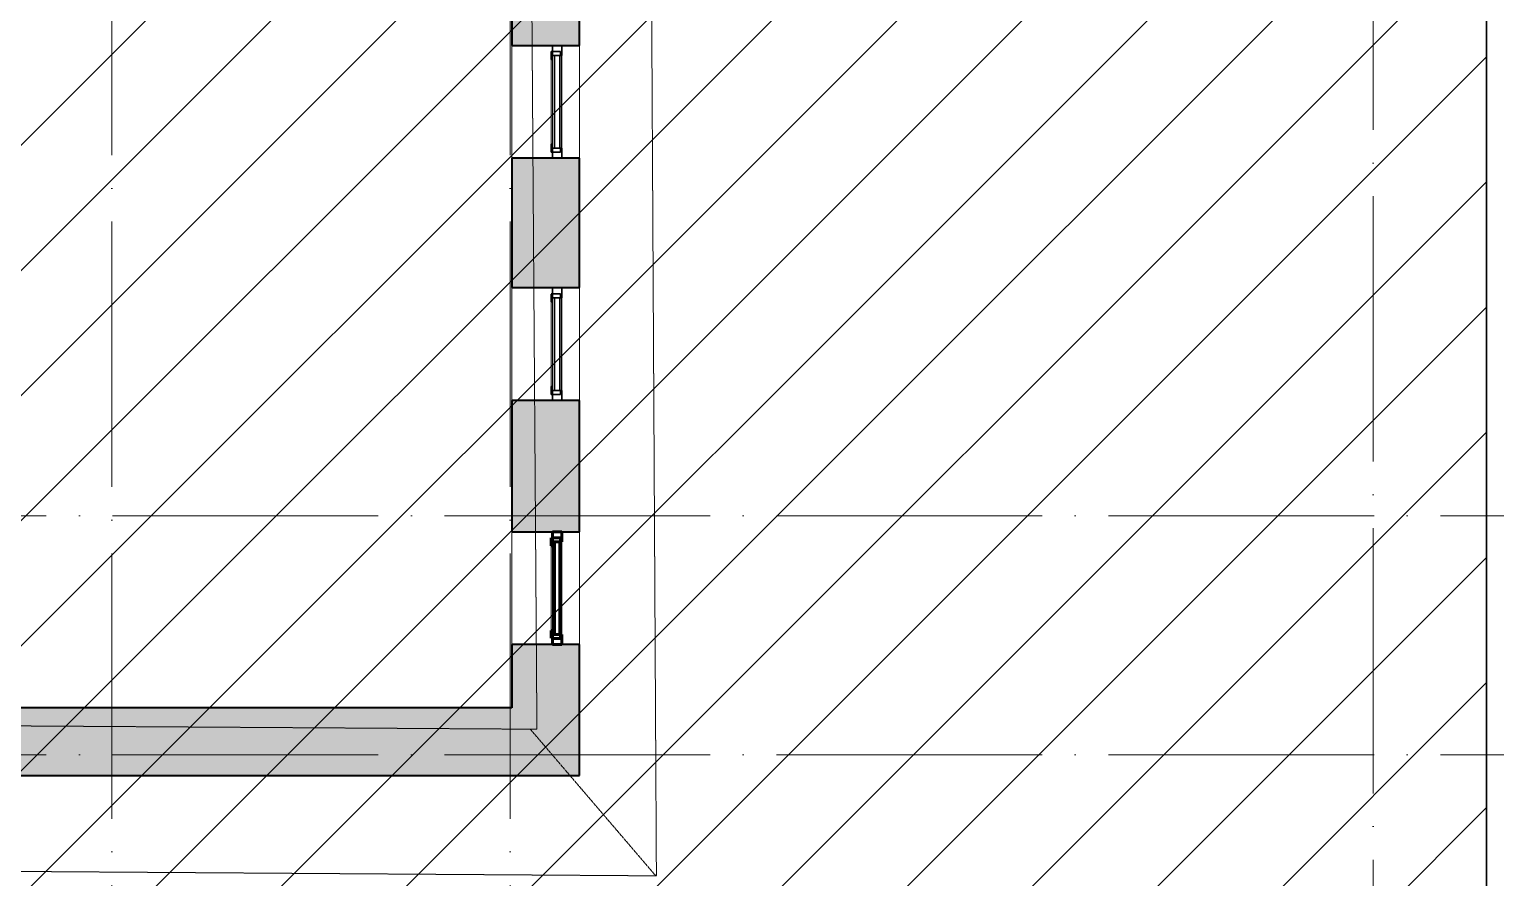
# Model space of a CAD drawing. Header units: millimetres. Extents: x 3050 to 430575, y -569542 to 36130.
# Drawn here: x 325208 to 336252, y -431241 to -424849 of the extents above; entities that cross this region are included whole.
import ezdxf

# ---------------------------------------------------------------- set-up
doc = ezdxf.new("R2010")
doc.units = ezdxf.units.MM
doc.linetypes.add('ADSK_Линия сетки', pattern=[25, 20, -2.5, 0, -2.5])
doc.linetypes.add('ADSK_Сверху', pattern=[4.5, 3, -1.5])
for name, color, linetype, lineweight in [('_ Окна', 7, 'Continuous', 30), ('Витраж', 7, 'Continuous', 18), ('Крыша', 7, 'Continuous', 18), ('Окна', 7, 'Continuous', 18), ('Оси', 7, 'Continuous', 9), ('Панели витража', 7, 'Continuous', 18), ('Перекрытие', 7, 'Continuous', 18), ('Стены наружные', 7, 'Continuous', 18)]:
    doc.layers.add(name, color=color, linetype=linetype, lineweight=lineweight)

# ---------------------------------------------------------------- blocks, each defined once
blk = doc.blocks.new('Витраж-тент со смещением вовне - 60мм 30 сдвиг-2062299-04 План 4-го этажа маркировочный')
at = {"layer": '_ Окна', "color": 253, "linetype": 'ADSK_Сверху', "true_color": 0xaaaaaa}
for p, q in [((-379, 25), (-379, -45)), ((-379, 25), (-349, 25)), ((-379, -45), (-379, 25)), ((379, 25), (349, 25)), ((379, -45), (379, 25)), ((379, -45), (379, 25)), ((-319, -45), (-379, -45)), ((-319, -35), (-319, -45)), ((319, -35), (319, -45)), ((319, -45), (379, -45))]:
    blk.add_line(p, q, dxfattribs=at)
at = {"layer": 'Окна', "color": 253, "linetype": 'ADSK_Сверху', "true_color": 0xaaaaaa}
blk.add_line((-319, -45), (319, -45), dxfattribs=at)
blk = doc.blocks.new('Прямоугольный импост - 70х20_56мм-1425354-04 План 4-го этажа маркировочный')
at = {"layer": 'Витраж', "color": 253, "linetype": 'ADSK_Сверху', "true_color": 0xaaaaaa}
for p, q in [((38947, 14815), (38877, 14815)), ((38877, 14739), (38877, 14815)), ((38947, 14739), (38947, 14815)), ((38877, 13965), (38877, 14041)), ((38947, 13965), (38947, 14041)), ((38877, 13965), (38947, 13965))]:
    blk.add_line(p, q, dxfattribs=at)
blk = doc.blocks.new('Прямоугольный импост - 70х20_56мм-1257200-04 План 4-го этажа маркировочный')
at = {"layer": 'Витраж', "color": 253, "linetype": 'ADSK_Сверху', "true_color": 0xaaaaaa}
for p, q in [((-76, 35), (0, 35)), ((0, 35), (0, -35)), ((0, -35), (-76, -35))]:
    blk.add_line(p, q, dxfattribs=at)
blk = doc.blocks.new('Прямоугольный импост - 70х20_56мм-1257201-04 План 4-го этажа маркировочный')
at = {"layer": 'Витраж', "color": 253, "linetype": 'ADSK_Сверху', "true_color": 0xaaaaaa}
for p, q in [((0, 35), (-76, 35)), ((0, -35), (0, 35)), ((-76, -35), (0, -35))]:
    blk.add_line(p, q, dxfattribs=at)
blk = doc.blocks.new('Прямоугольный импост - 70х60мм-V3-04 План 4-го этажа маркировочный')
at = {"layer": 'Витраж', "color": 253, "linetype": 'ADSK_Сверху', "true_color": 0xaaaaaa}
for p, q in [((38947, 14739), (38877, 14739)), ((38877, 14041), (38877, 14739)), ((38947, 14041), (38947, 14739)), ((38877, 14041), (38947, 14041))]:
    blk.add_line(p, q, dxfattribs=at)
blk = doc.blocks.new('Витраж-тент со смещением вовне - 60мм 30 сдвиг-V8-04 План 4-го этажа маркировочный')
at = {"layer": '_ Окна', "color": 21, "linetype": 'ADSK_Сверху', "lineweight": 60, "true_color": 0xffaaaa}
for p, q in [((-379, 25), (-379, -45)), ((-379, 25), (-349, 25)), ((-379, -45), (-379, 25)), ((379, 25), (349, 25)), ((379, -45), (379, 25)), ((379, -45), (379, 25)), ((-319, -45), (-379, -45)), ((-319, -35), (-319, -45)), ((319, -35), (319, -45)), ((319, -45), (379, -45))]:
    blk.add_line(p, q, dxfattribs=at)
at = {"layer": 'Окна', "color": 253, "linetype": 'ADSK_Сверху', "true_color": 0xaaaaaa}
blk.add_line((-319, -45), (319, -45), dxfattribs=at)
blk = doc.blocks.new('Системная панель - _AR_Стекло_40мм_привязка по центру-V169-04 План 4-го этажа маркировочный')
at = {"layer": 'Панели витража', "lineweight": 30}
for p, q in [((349, 20), (-349, 20)), ((-349, 20), (-349, -20)), ((349, -20), (349, 20)), ((-349, -20), (349, -20))]:
    blk.add_line(p, q, dxfattribs=at)
blk = doc.blocks.new('Прямоугольный импост - 70х40_56мм-V172-04 План 4-го этажа маркировочный')
at = {"layer": 'Витраж'}
for p, q in [((49728, 4878), (49728, 5576)), ((49798, 4878), (49798, 5576))]:
    blk.add_line(p, q, dxfattribs=at)
blk = doc.blocks.new('Прямоугольный импост - 70х20_56мм-V170-04 План 4-го этажа маркировочный')
at = {"layer": 'Витраж', "lineweight": 30}
for p, q in [((-76, 35), (0, 35)), ((-76, -35), (-76, 35)), ((0, 35), (0, -35)), ((0, -35), (-76, -35))]:
    blk.add_line(p, q, dxfattribs=at)
blk = doc.blocks.new('Прямоугольный импост - 70х20_56мм-V171-04 План 4-го этажа маркировочный')
at = {"layer": 'Витраж', "lineweight": 30}
for p, q in [((0, 35), (-76, 35)), ((-76, 35), (-76, -35)), ((0, -35), (0, 35)), ((-76, -35), (0, -35))]:
    blk.add_line(p, q, dxfattribs=at)
blk = doc.blocks.new('Системная панель - _AR_Стекло_40мм_привязка по центру-V173-04 План 4-го этажа маркировочный')
at = {"layer": 'Панели витража', "color": 1, "lineweight": 60, "true_color": 0xff0000}
for p, q in [((349, 20), (-349, 20)), ((-349, 20), (-349, -20)), ((349, -20), (349, 20)), ((-349, -20), (349, -20))]:
    blk.add_line(p, q, dxfattribs=at)
blk = doc.blocks.new('Прямоугольный импост - 70х40_56мм-V36-04 План 4-го этажа маркировочный')
at = {"layer": 'Витраж'}
for p, q in [((38877, 14739), (38877, 14041)), ((38947, 14739), (38947, 14041))]:
    blk.add_line(p, q, dxfattribs=at)
blk = doc.blocks.new('Прямоугольный импост - 70х20_56мм-V174-04 План 4-го этажа маркировочный')
at = {"layer": 'Витраж', "color": 1, "lineweight": 60, "true_color": 0xff0000}
for p, q in [((-76, 35), (0, 35)), ((-76, -35), (-76, 35)), ((0, 35), (0, -35)), ((0, -35), (-76, -35))]:
    blk.add_line(p, q, dxfattribs=at)
blk = doc.blocks.new('Прямоугольный импост - 70х20_56мм-V175-04 План 4-го этажа маркировочный')
at = {"layer": 'Витраж', "color": 1, "lineweight": 60, "true_color": 0xff0000}
for p, q in [((0, 35), (-76, 35)), ((-76, 35), (-76, -35)), ((0, -35), (0, 35)), ((-76, -35), (0, -35))]:
    blk.add_line(p, q, dxfattribs=at)

msp = doc.modelspace()

# ---------------------------------------------------------------- hatches: boundary and pattern name
at = {"lineweight": 13, "true_color": 0x636466}
h = msp.add_hatch(dxfattribs=at)
h.set_pattern_fill('ANSI31', color=251, scale=210)
h.set_pattern_definition([(45, (-1812091.45, -109463.3), (-471.46345, 471.46345), [])])
h.paths.add_polyline_path([(336184.02, -379783.78), (293385.25, -379662.32), (293385.25, -437206.01), (336184.02, -437327.46)])
at = {"layer": 'Стены наружные', "true_color": 0xc0c0c0}
h = msp.add_hatch(color=9, dxfattribs=at)
h.paths.add_polyline_path([(329353.01, -430471.69), (329353.01, -429485.28), (328843.01, -429485.28), (328843.01, -430471.69)])
h.paths.add_polyline_path([(329353.01, -428635.28), (329353.01, -427645.52), (328843.01, -427645.52), (328843.01, -428635.28), (329019.88, -428635.28)])
h.paths.add_polyline_path([(329048.13, -426795.52), (329353.01, -426795.52), (329353.01, -425820.27), (328843.01, -425820.27), (328843.01, -426795.52), (329019.88, -426795.52)])
h.paths.add_polyline_path([(329019.88, -424970.27), (329353.01, -424970.27), (329353.01, -423983.49), (328843.01, -423983.49), (328843.01, -424970.27), (328984.83, -424970.27)])
h.paths.add_polyline_path([(329285.38, -423133.49), (329353.01, -423133.49), (329353.01, -421579.62), (328843.01, -421579.62), (328843.01, -423133.49), (329019.88, -423133.49)])
msp.add_hatch(color=9, dxfattribs=at).paths.add_polyline_path([(324984.23, -430471.69), (328843.01, -430471.69), (328843.01, -429961.69), (321966.54, -429961.69), (321966.54, -430471.69)])

# ---------------------------------------------------------------- linework, layer by layer
at = {"color": 251, "lineweight": 30, "true_color": 0x636466}
msp.add_lwpolyline([(293385.25, -379662.32), (336184.02, -379783.78), (336184.02, -437327.46), (293385.25, -437206.01)], close=True, dxfattribs=at)
at = {"layer": 'Крыша', "color": 253, "linetype": 'ADSK_Сверху', "true_color": 0xaaaaaa}
msp.add_line((329926.62, -431227.4), (321039.37, -431165.73), dxfattribs=at)
at = {"layer": 'Крыша', "color": 253, "linetype": 'ADSK_Сверху', "true_color": 0xaaaaaa, "flags": 128}
for points in [[(329884.54, -422673.02), (329889.73, -423623.51), (329894.91, -424574), (329900.1, -425524.49), (329905.29, -426474.98), (329910.48, -427425.47), (329915.67, -428375.96), (329920.85, -429326.45), (329926.04, -430276.95), (329931.23, -431227.44)], [(329926.62, -431227.4), (329431.79, -430648.8), (328981.47, -430122.24)], [(329931.23, -431227.44), (329928.92, -431227.42), (329926.62, -431227.4)]]:
    msp.add_lwpolyline(points, dxfattribs=at)
at = {"layer": 'Оси', "linetype": 'ADSK_Линия сетки', "ltscale": 100}
for p, q in [((325829.52, -435797.51), (325829.52, -386087.13)), ((328829.52, -435797.51), (328829.52, -386087.13)), ((335329.52, -435606.71), (335329.52, -386087.13)), ((268333.38, -428515.13), (336561.32, -428515.13)), ((268333.38, -430315.13), (336561.32, -430315.13))]:
    msp.add_line(p, q, dxfattribs=at)
at = {"layer": 'Перекрытие', "color": 9, "linetype": 'ADSK_Сверху', "true_color": 0xaad4d4}
for p, q in [((328946.66, -417966.57), (329031.27, -430122.56)), ((329031.27, -430122.56), (321846.18, -430076.71))]:
    msp.add_line(p, q, dxfattribs=at)
at = {"layer": 'Стены наружные', "lineweight": 40}
for p, q in [((328843.01, -423983.49), (328843.01, -424970.27)), ((329353.01, -424970.27), (329353.01, -423983.49)), ((328843.01, -424970.27), (329353.01, -424970.27)), ((329353.01, -425820.27), (328843.01, -425820.27)), ((328843.01, -425820.27), (328843.01, -426795.52)), ((329353.01, -426795.52), (329353.01, -425820.27)), ((328843.01, -426795.52), (329353.01, -426795.52)), ((329353.01, -427645.52), (328843.01, -427645.52)), ((328843.01, -427645.52), (328843.01, -428635.28)), ((329353.01, -428635.28), (329353.01, -427645.52)), ((328843.01, -428635.28), (329353.01, -428635.28)), ((329353.01, -429485.28), (328843.01, -429485.28)), ((328843.01, -429485.28), (328843.01, -429961.69)), ((329353.01, -430471.69), (329353.01, -429485.28)), ((328843.01, -429961.69), (324156.95, -429961.69)), ((321456.54, -430471.69), (329353.01, -430471.69))]:
    msp.add_line(p, q, dxfattribs=at)
at = {"layer": 'Стены наружные'}
for p, q in [((328843.01, -425820.27), (328843.01, -424970.27)), ((329353.01, -424970.27), (329353.01, -425820.27)), ((328843.01, -427645.52), (328843.01, -426795.52)), ((329353.01, -426795.52), (329353.01, -427645.52)), ((328843.01, -429485.28), (328843.01, -428635.28)), ((329353.01, -428635.28), (329353.01, -429485.28))]:
    msp.add_line(p, q, dxfattribs=at)

# ---------------------------------------------------------------- block references
at = {"layer": '_ Окна', "color": 253, "linetype": 'ADSK_Сверху', "true_color": 0xaaaaaa, "rotation": 270.0000000000003}
for p in [(329183.01, -425395.27), (329183.01, -427220.52)]:
    msp.add_blockref('Витраж-тент со смещением вовне - 60мм 30 сдвиг-2062299-04 План 4-го этажа маркировочный', p, dxfattribs=at)
at = {"layer": '_ Окна', "color": 21, "linetype": 'ADSK_Сверху', "lineweight": 60, "true_color": 0xffaaaa, "rotation": 270.0000000000003}
msp.add_blockref('Витраж-тент со смещением вовне - 60мм 30 сдвиг-V8-04 План 4-го этажа маркировочный', (329183.01, -429060.28), dxfattribs=at)
at = {"layer": 'Витраж', "color": 253, "linetype": 'ADSK_Сверху', "true_color": 0xaaaaaa}
for name, p, rotation in [('Прямоугольный импост - 70х20_56мм-1425354-04 План 4-го этажа маркировочный', (368094.91, -411005.64), 180), ('Прямоугольный импост - 70х20_56мм-1257201-04 План 4-го этажа маркировочный', (329183.01, -424970.27), 90.00000000000031), ('Прямоугольный импост - 70х60мм-V3-04 План 4-го этажа маркировочный', (368094.91, -411005.64), 180), ('Прямоугольный импост - 70х20_56мм-1425354-04 План 4-го этажа маркировочный', (368094.91, -412830.9), 180), ('Прямоугольный импост - 70х20_56мм-1257201-04 План 4-го этажа маркировочный', (329183.01, -426795.52), 90.00000000000031), ('Прямоугольный импост - 70х60мм-V3-04 План 4-го этажа маркировочный', (368094.91, -412830.9), 180), ('Прямоугольный импост - 70х20_56мм-1425354-04 План 4-го этажа маркировочный', (368094.91, -414670.66), 180), ('Прямоугольный импост - 70х20_56мм-1257201-04 План 4-го этажа маркировочный', (329183.01, -428635.28), 90.00000000000031), ('Прямоугольный импост - 70х60мм-V3-04 План 4-го этажа маркировочный', (368094.91, -414670.66), 180)]:
    msp.add_blockref(name, p, dxfattribs=dict(at, rotation=rotation))
at = {"layer": 'Витраж'}
for name, p, rotation in [('Прямоугольный импост - 70х20_56мм-V171-04 План 4-го этажа маркировочный', (329183.01, -424970.27), 90.00000000000031), ('Прямоугольный импост - 70х20_56мм-V171-04 План 4-го этажа маркировочный', (329183.01, -426795.52), 90.00000000000031), ('Прямоугольный импост - 70х20_56мм-V175-04 План 4-го этажа маркировочный', (329183.01, -428635.28), 90.00000000000031), ('Прямоугольный импост - 70х40_56мм-V36-04 План 4-го этажа маркировочный', (368094.91, -414670.66), 180)]:
    msp.add_blockref(name, p, dxfattribs=dict(at, rotation=rotation))
for p in [(279419.61, -430621.92), (279419.61, -432447.17)]:
    msp.add_blockref('Прямоугольный импост - 70х40_56мм-V172-04 План 4-го этажа маркировочный', p, dxfattribs=at)
at = {"layer": 'Витраж', "color": 253, "linetype": 'ADSK_Сверху', "true_color": 0xaaaaaa, "extrusion": (0, 0, -1), "rotation": 269.9999999999997}
for p in [(-329183.01, -425820.27), (-329183.01, -427645.52), (-329183.01, -429485.28)]:
    msp.add_blockref('Прямоугольный импост - 70х20_56мм-1257200-04 План 4-го этажа маркировочный', p, dxfattribs=at)
at = {"layer": 'Витраж', "extrusion": (0, 0, -1), "rotation": 269.9999999999997}
for name, p in [('Прямоугольный импост - 70х20_56мм-V170-04 План 4-го этажа маркировочный', (-329183.01, -425820.27)), ('Прямоугольный импост - 70х20_56мм-V170-04 План 4-го этажа маркировочный', (-329183.01, -427645.52)), ('Прямоугольный импост - 70х20_56мм-V174-04 План 4-го этажа маркировочный', (-329183.01, -429485.28))]:
    msp.add_blockref(name, p, dxfattribs=at)
at = {"layer": 'Панели витража', "rotation": 270.0000000000003}
for name, p in [('Системная панель - _AR_Стекло_40мм_привязка по центру-V169-04 План 4-го этажа маркировочный', (329183.01, -425395.27)), ('Системная панель - _AR_Стекло_40мм_привязка по центру-V169-04 План 4-го этажа маркировочный', (329183.01, -427220.52)), ('Системная панель - _AR_Стекло_40мм_привязка по центру-V173-04 План 4-го этажа маркировочный', (329183.01, -429060.28))]:
    msp.add_blockref(name, p, dxfattribs=at)

doc.saveas('drawing.dxf')
